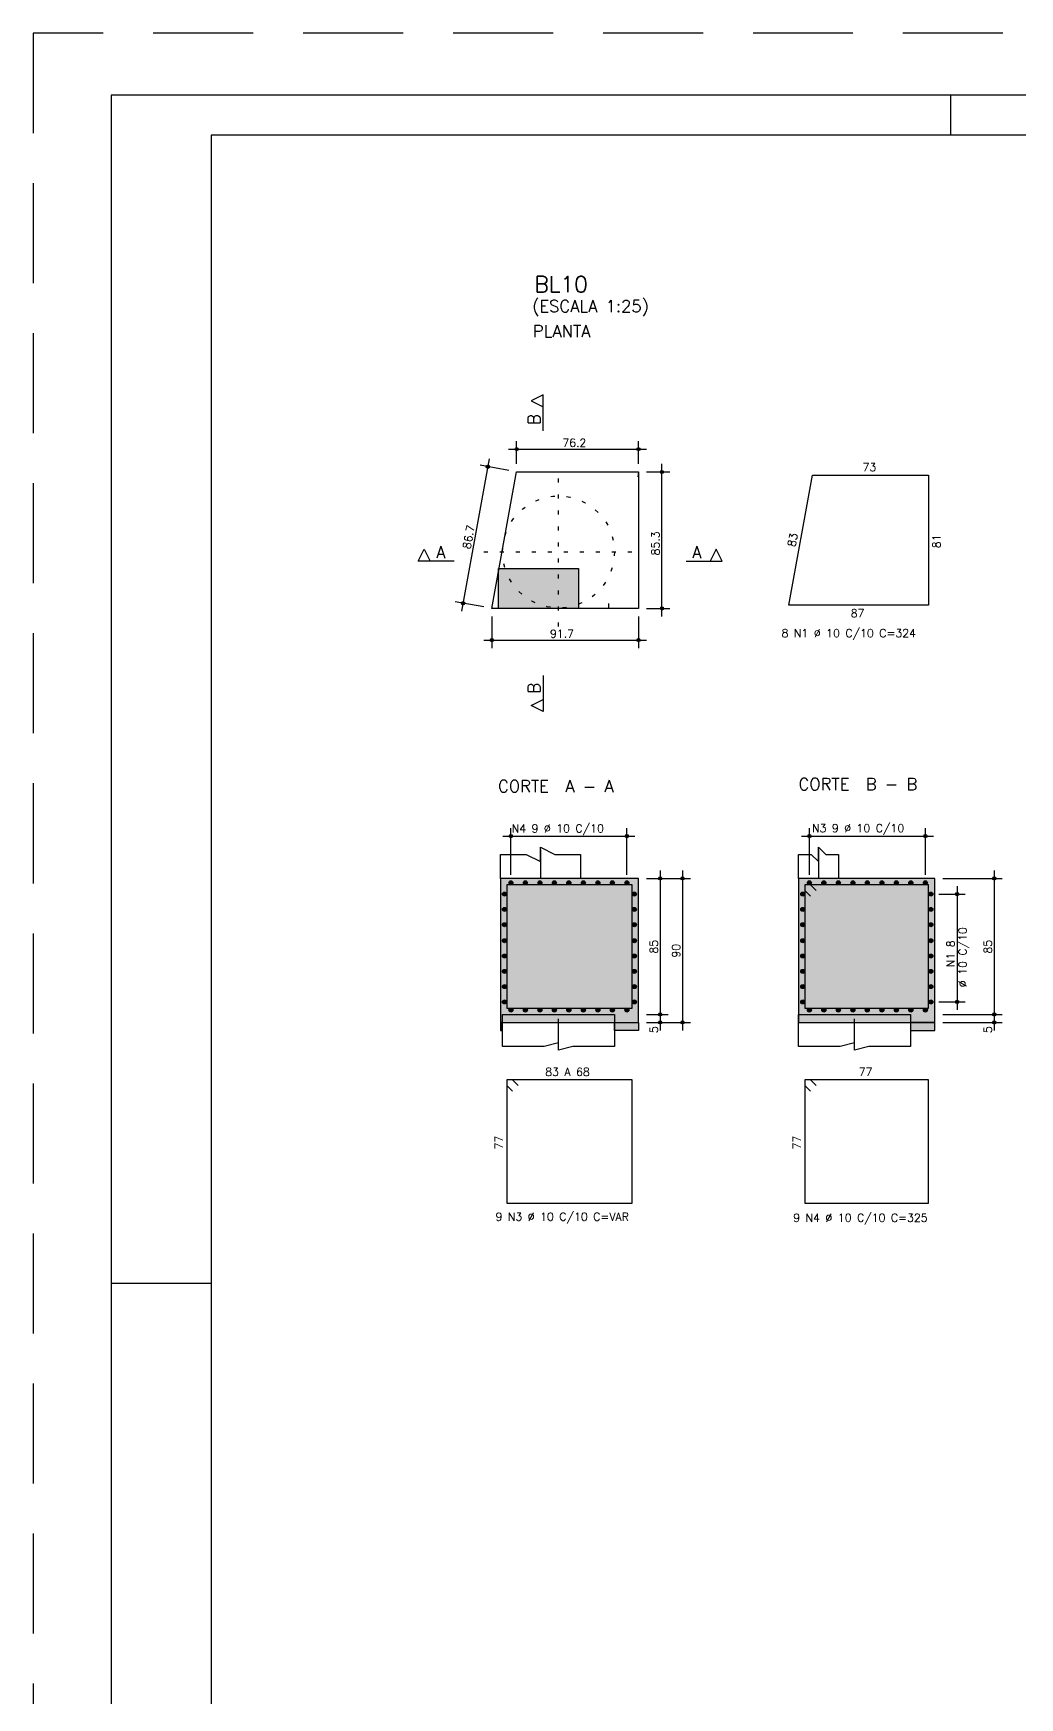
# Model space of a CAD drawing. Extents: x -1.9 to 86, y -1.5 to 61.
# Drawn here: x -1.95 to 22.72, y 19.34 to 60.95 of the extents above; entities that cross this region are included whole.
import ezdxf

# ---------------------------------------------------------------- set-up
doc = ezdxf.new("R2010")
doc.units = 0
doc.header["$MEASUREMENT"] = 0
for name, pattern in [('ESTILO_TQS_0002', [0.4, 0.1, -0.3]), ('ESTILO_TQS_0003', [1.25, 0.6, -0.3, 0.05, -0.3]), ('ESTILO_TQS_0004', [3.3, 2, -0.4, 0.05, -0.4, 0.05, -0.4]), ('HIDDEN', [0.375, 0.25, -0.125])]:
    doc.linetypes.add(name, pattern=pattern)
doc.layers.get('0').update_dxf_attribs({"linetype": 'CONTINUOUS'})
doc.layers.get('Defpoints').update_dxf_attribs({"linetype": 'CONTINUOUS'})
for name, color, linetype in [('ARQ_FOLHA', 7, 'CONTINUOUS'), ('PENA_01', 1, 'CONTINUOUS'), ('PENA_02', 2, 'CONTINUOUS'), ('PENA_03', 3, 'CONTINUOUS'), ('PENA_05', 5, 'CONTINUOUS'), ('PENA_06', 6, 'CONTINUOUS'), ('PENA_10', 253, 'CONTINUOUS'), ('PENA_11', 252, 'CONTINUOUS'), ('PENA_12', 9, 'CONTINUOUS')]:
    doc.layers.add(name, color=color, linetype=linetype)
doc.styles.get("Standard").update_dxf_attribs({"font": 'ROMANS.SHX'})

# ---------------------------------------------------------------- blocks, each defined once
blk = doc.blocks.new('FOLHA A1 - 841 X 594')
at = {"layer": 'ARQ_FOLHA', "color": 1}
for p, q in [((-631, 584), (-631, 594)), ((-816, 297), (-841, 297))]:
    blk.add_line(p, q, dxfattribs=at)
for points in [[(-841, 0), (0, 0), (0, 594), (-841, 594)], [(-816, 10), (-10, 10), (-10, 584), (-816, 584)]]:
    blk.add_lwpolyline(points, close=True, dxfattribs=at)
at = {"layer": 'Defpoints', "color": 8, "linetype": 'HIDDEN', "ltscale": 100}
blk.add_lwpolyline([(-860.5, 609.5), (-860.5, -15.5), (19.5, -15.5), (19.5, 609.5)], close=True, dxfattribs=at)
blk = doc.blocks.new('*U24')
blk.add_blockref('FOLHA A1 - 841 X 594', (0, 0))

msp = doc.modelspace()

# ---------------------------------------------------------------- linework, layer by layer
at = {"layer": 'PENA_01', "linetype": 'Continuous'}
for p, q in [((9.938, 50.553), (13.386, 50.553)), ((10.138, 50.184), (10.138, 50.753)), ((13.186, 50.184), (13.186, 50.753)), ((8.764, 46.505), (9.456, 50.311)), ((9.941, 50.02), (9.223, 50.15)), ((13.386, 49.984), (13.973, 49.984)), ((13.773, 46.372), (13.773, 50.184)), ((9.321, 46.608), (8.603, 46.738)), ((9.518, 46.372), (9.518, 45.581)), ((13.186, 46.372), (13.186, 45.581)), ((13.386, 46.572), (13.973, 46.572)), ((9.318, 45.781), (13.386, 45.781)), ((9.794, 40.883), (13.095, 40.883)), ((9.994, 39.913), (9.994, 41.083)), ((12.895, 39.913), (12.895, 41.083)), ((17.259, 40.883), (20.56, 40.883)), ((17.459, 39.913), (17.459, 41.083)), ((20.36, 39.913), (20.36, 41.083)), ((13.728, 40.023), (13.728, 36.223)), ((14.286, 40.023), (14.286, 36.023)), ((22.082, 40.023), (22.082, 36.223)), ((13.386, 39.823), (14.486, 39.823)), ((13.386, 39.823), (13.928, 39.823)), ((20.8, 39.823), (22.282, 39.823)), ((21.153, 39.631), (21.153, 36.534)), ((20.697, 39.431), (21.353, 39.431)), ((13.728, 36.623), (13.728, 36.023)), ((20.697, 36.734), (21.353, 36.734)), ((22.082, 36.623), (22.082, 36.023)), ((13.386, 36.423), (13.928, 36.423)), ((13.386, 36.423), (13.928, 36.423)), ((13.386, 36.223), (14.486, 36.223)), ((13.386, 36.223), (13.928, 36.223)), ((20.8, 36.423), (22.282, 36.423)), ((20.8, 36.423), (22.282, 36.423)), ((20.8, 36.223), (22.282, 36.223))]:
    msp.add_line(p, q, dxfattribs=at)
at = {"layer": 'PENA_01', "linetype": 'ESTILO_TQS_0004'}
for p, q in [((10.734, 40.543), (10.734, 39.823)), ((17.688, 40.543), (17.688, 39.823))]:
    msp.add_line(p, q, dxfattribs=at)
at = {"layer": 'PENA_02', "linetype": 'Continuous'}
for points in [[(9.733, 36.023), (9.786, 36.023), (9.786, 36.223), (9.733, 36.223), (9.733, 36.023)], [(13.186, 36.023), (12.586, 36.023), (12.586, 36.223), (13.186, 36.223), (13.186, 36.023)], [(19.988, 36.023), (20.6, 36.023), (20.6, 36.223), (19.988, 36.223), (19.988, 36.023)]]:
    msp.add_lwpolyline(points, dxfattribs=at)
for centre, radius in [((10.138, 50.553), 0.04), ((10.138, 50.553), 0.02), ((13.186, 50.553), 0.04), ((13.186, 50.553), 0.02), ((9.42, 50.114), 0.04), ((9.42, 50.114), 0.02), ((13.773, 49.984), 0.04), ((13.773, 49.984), 0.02), ((8.8, 46.702), 0.04), ((8.8, 46.702), 0.02), ((13.773, 46.572), 0.04), ((13.773, 46.572), 0.02), ((9.518, 45.781), 0.04), ((9.518, 45.781), 0.02), ((13.186, 45.781), 0.04), ((13.186, 45.781), 0.02), ((9.994, 40.883), 0.0416), ((9.994, 40.883), 0.0208), ((12.895, 40.883), 0.0416), ((12.895, 40.883), 0.0208), ((17.459, 40.883), 0.0416), ((17.459, 40.883), 0.0208), ((20.36, 40.883), 0.0416), ((20.36, 40.883), 0.0208), ((13.728, 39.823), 0.04), ((13.728, 39.823), 0.02), ((14.286, 39.823), 0.04), ((14.286, 39.823), 0.02), ((22.082, 39.823), 0.04), ((22.082, 39.823), 0.02), ((21.153, 39.431), 0.0416), ((21.153, 39.431), 0.0208), ((21.153, 36.734), 0.0416), ((21.153, 36.734), 0.0208), ((13.728, 36.423), 0.04), ((13.728, 36.423), 0.04), ((13.728, 36.223), 0.04), ((13.728, 36.423), 0.02), ((13.728, 36.423), 0.02), ((13.728, 36.223), 0.02), ((14.286, 36.223), 0.04), ((14.286, 36.223), 0.02), ((22.082, 36.423), 0.04), ((22.082, 36.423), 0.04), ((22.082, 36.223), 0.04), ((22.082, 36.423), 0.02), ((22.082, 36.423), 0.02), ((22.082, 36.223), 0.02)]:
    msp.add_circle(centre, radius, dxfattribs=at)
at = {"layer": 'PENA_03', "linetype": 'Continuous'}
for p, q in [((10.8, 51.914), (10.5, 51.764)), ((10.5, 51.764), (10.8, 51.614)), ((10.8, 51.014), (10.8, 51.914)), ((10.138, 49.984), (10.138, 49.984)), ((10.138, 49.984), (10.138, 49.984)), ((13.186, 49.984), (13.173, 49.865)), ((13.186, 49.984), (13.186, 49.984)), ((13.186, 49.984), (13.186, 49.864)), ((13.186, 49.984), (13.186, 49.984)), ((7.678, 47.754), (7.828, 48.054)), ((7.828, 48.054), (7.978, 47.754)), ((15.13, 48.054), (14.98, 47.754)), ((15.28, 47.754), (15.13, 48.054)), ((8.578, 47.754), (7.678, 47.754)), ((14.38, 47.754), (15.28, 47.754)), ((12.446, 46.572), (12.446, 46.692)), ((9.518, 46.572), (9.518, 46.572)), ((9.518, 46.572), (9.518, 46.572)), ((13.186, 46.572), (13.186, 46.572)), ((13.186, 46.572), (13.186, 46.572)), ((10.8, 44.894), (10.8, 43.994)), ((10.5, 44.144), (10.8, 44.294)), ((10.8, 43.994), (10.5, 44.144)), ((17.188, 39.823), (17.188, 40.423)), ((17.188, 40.423), (17.508, 40.423)), ((17.508, 40.423), (17.688, 40.243)), ((17.688, 40.243), (17.688, 40.603)), ((17.688, 40.603), (17.868, 40.423)), ((17.868, 40.423), (18.188, 40.423)), ((18.188, 40.423), (18.188, 39.823)), ((13.186, 39.823), (9.733, 39.823)), ((9.733, 39.823), (9.733, 36.223)), ((9.994, 39.713), (9.994, 39.713)), ((12.895, 39.713), (12.895, 39.713)), ((13.186, 36.223), (13.186, 39.823)), ((13.186, 39.823), (13.186, 39.823)), ((13.186, 39.823), (13.186, 39.823)), ((20.6, 39.823), (17.188, 39.823)), ((17.188, 39.823), (17.188, 36.223)), ((17.459, 39.713), (17.459, 39.713)), ((20.36, 39.713), (20.36, 39.713)), ((20.6, 36.223), (20.6, 39.823)), ((20.6, 39.823), (20.6, 39.823)), ((20.497, 39.431), (20.497, 39.431)), ((20.497, 36.734), (20.497, 36.734)), ((9.733, 36.223), (13.186, 36.223)), ((13.186, 36.423), (13.186, 36.423)), ((13.186, 36.423), (13.186, 36.423)), ((13.186, 36.223), (13.186, 36.223)), ((13.186, 36.223), (13.186, 36.223)), ((17.188, 36.223), (20.6, 36.223)), ((20.6, 36.423), (20.6, 36.423)), ((20.6, 36.423), (20.6, 36.423)), ((20.6, 36.223), (20.6, 36.223))]:
    msp.add_line(p, q, dxfattribs=at)
at = {"layer": 'PENA_03', "linetype": 'ESTILO_TQS_0002'}
for p, q in [((11.186, 46.118), (11.186, 49.85)), ((9.32, 47.984), (13.052, 47.984))]:
    msp.add_line(p, q, dxfattribs=at)
at = {"layer": 'PENA_03', "linetype": 'Continuous'}
for points in [[(9.518, 46.572), (10.138, 49.984), (13.186, 49.984), (13.186, 46.572), (9.518, 46.572)], [(9.682, 47.572), (11.682, 47.572), (11.682, 46.572), (9.682, 46.572), (9.682, 47.572)], [(9.733, 39.823), (9.733, 40.423), (10.374, 40.423), (10.734, 40.243), (10.734, 40.603), (11.094, 40.423), (11.734, 40.423), (11.734, 39.823)], [(9.786, 36.223), (9.786, 36.423), (12.586, 36.423), (12.586, 36.223)], [(12.586, 36.223), (12.586, 35.623), (11.546, 35.623), (11.186, 35.533), (11.186, 35.713), (10.826, 35.623), (9.786, 35.623), (9.786, 36.223)], [(17.188, 36.223), (17.188, 36.423), (19.988, 36.423), (19.988, 36.223)], [(19.988, 36.223), (19.988, 35.623), (18.948, 35.623), (18.588, 35.533), (18.588, 35.713), (18.228, 35.623), (17.188, 35.623), (17.188, 36.223)]]:
    msp.add_lwpolyline(points, dxfattribs=at)
at = {"layer": 'PENA_03', "linetype": 'ESTILO_TQS_0002'}
msp.add_circle((11.186, 47.984), 1.4, dxfattribs=at)
at = {"layer": 'PENA_03', "linetype": 'Continuous'}
for centre in [(9.994, 39.713), (10.356, 39.713), (10.719, 39.713), (11.082, 39.713), (11.444, 39.713), (11.807, 39.713), (12.17, 39.713), (12.532, 39.713), (12.895, 39.713), (17.459, 39.713), (17.821, 39.713), (18.184, 39.713), (18.547, 39.713), (18.909, 39.713), (19.272, 39.713), (19.635, 39.713), (19.997, 39.713), (20.36, 39.713), (9.835, 39.431), (13.083, 39.431), (17.293, 39.431), (20.497, 39.431), (9.835, 39.048), (9.835, 38.665), (13.083, 39.048), (13.083, 38.665), (17.293, 39.048), (17.293, 38.665), (20.497, 39.048), (20.497, 38.665), (9.835, 38.265), (13.083, 38.265), (17.293, 38.265), (20.497, 38.265), (9.835, 37.883), (13.083, 37.883), (17.293, 37.883), (20.497, 37.883), (9.835, 37.5), (13.083, 37.5), (17.293, 37.5), (20.497, 37.5), (9.835, 37.117), (13.083, 37.117), (17.293, 37.117), (20.497, 37.117), (9.835, 36.734), (13.083, 36.734), (17.293, 36.734), (20.497, 36.734), (9.994, 36.533), (10.356, 36.533), (10.719, 36.533), (11.082, 36.533), (11.444, 36.533), (11.807, 36.533), (12.17, 36.533), (12.532, 36.533), (12.895, 36.533), (17.459, 36.533), (17.821, 36.533), (18.184, 36.533), (18.547, 36.533), (18.909, 36.533), (19.272, 36.533), (19.635, 36.533), (19.997, 36.533), (20.36, 36.533)]:
    msp.add_circle(centre, 0.05, dxfattribs=at)
for points in [[(10.044, 39.713), (9.969, 39.756), (9.947, 39.73)], [(10.044, 39.713), (9.947, 39.73), (9.947, 39.695)], [(10.044, 39.713), (9.947, 39.695), (9.969, 39.669)], [(10.044, 39.713), (10.002, 39.762), (9.969, 39.756)], [(10.044, 39.713), (9.969, 39.669), (10.002, 39.663)], [(10.044, 39.713), (10.032, 39.745), (10.002, 39.762)], [(10.044, 39.713), (10.002, 39.663), (10.032, 39.68)], [(10.044, 39.713), (10.032, 39.68), (10.044, 39.713)], [(10.406, 39.713), (10.331, 39.756), (10.309, 39.73)], [(10.406, 39.713), (10.309, 39.73), (10.309, 39.695)], [(10.406, 39.713), (10.309, 39.695), (10.331, 39.669)], [(10.406, 39.713), (10.365, 39.762), (10.331, 39.756)], [(10.406, 39.713), (10.331, 39.669), (10.365, 39.663)], [(10.406, 39.713), (10.395, 39.745), (10.365, 39.762)], [(10.406, 39.713), (10.365, 39.663), (10.395, 39.68)], [(10.406, 39.713), (10.395, 39.68), (10.406, 39.713)], [(10.769, 39.713), (10.694, 39.756), (10.672, 39.73)], [(10.769, 39.713), (10.672, 39.73), (10.672, 39.695)], [(10.769, 39.713), (10.672, 39.695), (10.694, 39.669)], [(10.769, 39.713), (10.728, 39.762), (10.694, 39.756)], [(10.769, 39.713), (10.694, 39.669), (10.728, 39.663)], [(10.769, 39.713), (10.757, 39.745), (10.728, 39.762)], [(10.769, 39.713), (10.728, 39.663), (10.757, 39.68)], [(10.769, 39.713), (10.757, 39.68), (10.769, 39.713)], [(11.132, 39.713), (11.057, 39.756), (11.035, 39.73)], [(11.132, 39.713), (11.035, 39.73), (11.035, 39.695)], [(11.132, 39.713), (11.035, 39.695), (11.057, 39.669)], [(11.132, 39.713), (11.09, 39.762), (11.057, 39.756)], [(11.132, 39.713), (11.057, 39.669), (11.09, 39.663)], [(11.132, 39.713), (11.12, 39.745), (11.09, 39.762)], [(11.132, 39.713), (11.09, 39.663), (11.12, 39.68)], [(11.132, 39.713), (11.12, 39.68), (11.132, 39.713)], [(11.494, 39.713), (11.419, 39.756), (11.397, 39.73)], [(11.494, 39.713), (11.397, 39.73), (11.397, 39.695)], [(11.494, 39.713), (11.397, 39.695), (11.419, 39.669)], [(11.494, 39.713), (11.453, 39.762), (11.419, 39.756)], [(11.494, 39.713), (11.419, 39.669), (11.453, 39.663)], [(11.494, 39.713), (11.483, 39.745), (11.453, 39.762)], [(11.494, 39.713), (11.453, 39.663), (11.483, 39.68)], [(11.494, 39.713), (11.483, 39.68), (11.494, 39.713)], [(11.857, 39.713), (11.782, 39.756), (11.76, 39.73)], [(11.857, 39.713), (11.76, 39.73), (11.76, 39.695)], [(11.857, 39.713), (11.76, 39.695), (11.782, 39.669)], [(11.857, 39.713), (11.816, 39.762), (11.782, 39.756)], [(11.857, 39.713), (11.782, 39.669), (11.816, 39.663)], [(11.857, 39.713), (11.845, 39.745), (11.816, 39.762)], [(11.857, 39.713), (11.816, 39.663), (11.845, 39.68)], [(11.857, 39.713), (11.845, 39.68), (11.857, 39.713)], [(12.22, 39.713), (12.145, 39.756), (12.123, 39.73)], [(12.22, 39.713), (12.123, 39.73), (12.123, 39.695)], [(12.22, 39.713), (12.123, 39.695), (12.145, 39.669)], [(12.22, 39.713), (12.178, 39.762), (12.145, 39.756)], [(12.22, 39.713), (12.145, 39.669), (12.178, 39.663)], [(12.22, 39.713), (12.208, 39.745), (12.178, 39.762)], [(12.22, 39.713), (12.178, 39.663), (12.208, 39.68)], [(12.22, 39.713), (12.208, 39.68), (12.22, 39.713)], [(12.582, 39.713), (12.507, 39.756), (12.485, 39.73)], [(12.582, 39.713), (12.485, 39.73), (12.485, 39.695)], [(12.582, 39.713), (12.485, 39.695), (12.507, 39.669)], [(12.582, 39.713), (12.541, 39.762), (12.507, 39.756)], [(12.582, 39.713), (12.507, 39.669), (12.541, 39.663)], [(12.582, 39.713), (12.571, 39.745), (12.541, 39.762)], [(12.582, 39.713), (12.541, 39.663), (12.571, 39.68)], [(12.582, 39.713), (12.571, 39.68), (12.582, 39.713)], [(12.945, 39.713), (12.87, 39.756), (12.848, 39.73)], [(12.945, 39.713), (12.848, 39.73), (12.848, 39.695)], [(12.945, 39.713), (12.848, 39.695), (12.87, 39.669)], [(12.945, 39.713), (12.904, 39.762), (12.87, 39.756)], [(12.945, 39.713), (12.87, 39.669), (12.904, 39.663)], [(12.945, 39.713), (12.933, 39.745), (12.904, 39.762)], [(12.945, 39.713), (12.904, 39.663), (12.933, 39.68)], [(12.945, 39.713), (12.933, 39.68), (12.945, 39.713)], [(17.509, 39.713), (17.434, 39.756), (17.412, 39.73)], [(17.509, 39.713), (17.412, 39.73), (17.412, 39.695)], [(17.509, 39.713), (17.412, 39.695), (17.434, 39.669)], [(17.509, 39.713), (17.467, 39.762), (17.434, 39.756)], [(17.509, 39.713), (17.434, 39.669), (17.467, 39.663)], [(17.509, 39.713), (17.497, 39.745), (17.467, 39.762)], [(17.509, 39.713), (17.467, 39.663), (17.497, 39.68)], [(17.509, 39.713), (17.497, 39.68), (17.509, 39.713)], [(17.871, 39.713), (17.796, 39.756), (17.774, 39.73)], [(17.871, 39.713), (17.774, 39.73), (17.774, 39.695)], [(17.871, 39.713), (17.774, 39.695), (17.796, 39.669)], [(17.871, 39.713), (17.83, 39.762), (17.796, 39.756)], [(17.871, 39.713), (17.796, 39.669), (17.83, 39.663)], [(17.871, 39.713), (17.86, 39.745), (17.83, 39.762)], [(17.871, 39.713), (17.83, 39.663), (17.86, 39.68)], [(17.871, 39.713), (17.86, 39.68), (17.871, 39.713)], [(18.234, 39.713), (18.159, 39.756), (18.137, 39.73)], [(18.234, 39.713), (18.137, 39.73), (18.137, 39.695)], [(18.234, 39.713), (18.137, 39.695), (18.159, 39.669)], [(18.234, 39.713), (18.193, 39.762), (18.159, 39.756)], [(18.234, 39.713), (18.159, 39.669), (18.193, 39.663)], [(18.234, 39.713), (18.222, 39.745), (18.193, 39.762)], [(18.234, 39.713), (18.193, 39.663), (18.222, 39.68)], [(18.234, 39.713), (18.222, 39.68), (18.234, 39.713)], [(18.597, 39.713), (18.522, 39.756), (18.5, 39.73)], [(18.597, 39.713), (18.5, 39.73), (18.5, 39.695)], [(18.597, 39.713), (18.5, 39.695), (18.522, 39.669)], [(18.597, 39.713), (18.555, 39.762), (18.522, 39.756)], [(18.597, 39.713), (18.522, 39.669), (18.555, 39.663)], [(18.597, 39.713), (18.585, 39.745), (18.555, 39.762)], [(18.597, 39.713), (18.555, 39.663), (18.585, 39.68)], [(18.597, 39.713), (18.585, 39.68), (18.597, 39.713)], [(18.959, 39.713), (18.884, 39.756), (18.862, 39.73)], [(18.959, 39.713), (18.862, 39.73), (18.862, 39.695)], [(18.959, 39.713), (18.862, 39.695), (18.884, 39.669)], [(18.959, 39.713), (18.918, 39.762), (18.884, 39.756)], [(18.959, 39.713), (18.884, 39.669), (18.918, 39.663)], [(18.959, 39.713), (18.948, 39.745), (18.918, 39.762)], [(18.959, 39.713), (18.918, 39.663), (18.948, 39.68)], [(18.959, 39.713), (18.948, 39.68), (18.959, 39.713)], [(19.322, 39.713), (19.247, 39.756), (19.225, 39.73)], [(19.322, 39.713), (19.225, 39.73), (19.225, 39.695)], [(19.322, 39.713), (19.225, 39.695), (19.247, 39.669)], [(19.322, 39.713), (19.281, 39.762), (19.247, 39.756)], [(19.322, 39.713), (19.247, 39.669), (19.281, 39.663)], [(19.322, 39.713), (19.31, 39.745), (19.281, 39.762)], [(19.322, 39.713), (19.281, 39.663), (19.31, 39.68)], [(19.322, 39.713), (19.31, 39.68), (19.322, 39.713)], [(19.685, 39.713), (19.61, 39.756), (19.588, 39.73)], [(19.685, 39.713), (19.588, 39.73), (19.588, 39.695)], [(19.685, 39.713), (19.588, 39.695), (19.61, 39.669)], [(19.685, 39.713), (19.643, 39.762), (19.61, 39.756)], [(19.685, 39.713), (19.61, 39.669), (19.643, 39.663)], [(19.685, 39.713), (19.673, 39.745), (19.643, 39.762)], [(19.685, 39.713), (19.643, 39.663), (19.673, 39.68)], [(19.685, 39.713), (19.673, 39.68), (19.685, 39.713)], [(20.047, 39.713), (19.972, 39.756), (19.95, 39.73)], [(20.047, 39.713), (19.95, 39.73), (19.95, 39.695)], [(20.047, 39.713), (19.95, 39.695), (19.972, 39.669)], [(20.047, 39.713), (20.006, 39.762), (19.972, 39.756)], [(20.047, 39.713), (19.972, 39.669), (20.006, 39.663)], [(20.047, 39.713), (20.036, 39.745), (20.006, 39.762)], [(20.047, 39.713), (20.006, 39.663), (20.036, 39.68)], [(20.047, 39.713), (20.036, 39.68), (20.047, 39.713)], [(20.41, 39.713), (20.335, 39.756), (20.313, 39.73)], [(20.41, 39.713), (20.313, 39.73), (20.313, 39.695)], [(20.41, 39.713), (20.313, 39.695), (20.335, 39.669)], [(20.41, 39.713), (20.369, 39.762), (20.335, 39.756)], [(20.41, 39.713), (20.335, 39.669), (20.369, 39.663)], [(20.41, 39.713), (20.398, 39.745), (20.369, 39.762)], [(20.41, 39.713), (20.369, 39.663), (20.398, 39.68)], [(20.41, 39.713), (20.398, 39.68), (20.41, 39.713)], [(9.885, 39.431), (9.81, 39.474), (9.788, 39.448)], [(9.885, 39.431), (9.788, 39.448), (9.788, 39.414)], [(9.885, 39.431), (9.788, 39.414), (9.81, 39.388)], [(9.885, 39.431), (9.843, 39.48), (9.81, 39.474)], [(9.885, 39.431), (9.81, 39.388), (9.843, 39.382)], [(9.885, 39.431), (9.873, 39.463), (9.843, 39.48)], [(9.885, 39.431), (9.843, 39.382), (9.873, 39.399)], [(9.885, 39.431), (9.873, 39.399), (9.885, 39.431)], [(13.133, 39.431), (13.058, 39.474), (13.036, 39.448)], [(13.133, 39.431), (13.036, 39.448), (13.036, 39.414)], [(13.133, 39.431), (13.036, 39.414), (13.058, 39.388)], [(13.133, 39.431), (13.092, 39.48), (13.058, 39.474)], [(13.133, 39.431), (13.058, 39.388), (13.092, 39.382)], [(13.133, 39.431), (13.121, 39.463), (13.092, 39.48)], [(13.133, 39.431), (13.092, 39.382), (13.121, 39.399)], [(13.133, 39.431), (13.121, 39.399), (13.133, 39.431)], [(17.343, 39.431), (17.268, 39.474), (17.246, 39.448)], [(17.343, 39.431), (17.246, 39.448), (17.246, 39.414)], [(17.343, 39.431), (17.246, 39.414), (17.268, 39.388)], [(17.343, 39.431), (17.302, 39.48), (17.268, 39.474)], [(17.343, 39.431), (17.268, 39.388), (17.302, 39.382)], [(17.343, 39.431), (17.331, 39.463), (17.302, 39.48)], [(17.343, 39.431), (17.302, 39.382), (17.331, 39.399)], [(17.343, 39.431), (17.331, 39.399), (17.343, 39.431)], [(20.547, 39.431), (20.472, 39.474), (20.45, 39.448)], [(20.547, 39.431), (20.45, 39.448), (20.45, 39.414)], [(20.547, 39.431), (20.45, 39.414), (20.472, 39.388)], [(20.547, 39.431), (20.506, 39.48), (20.472, 39.474)], [(20.547, 39.431), (20.472, 39.388), (20.506, 39.382)], [(20.547, 39.431), (20.535, 39.463), (20.506, 39.48)], [(20.547, 39.431), (20.506, 39.382), (20.535, 39.399)], [(20.547, 39.431), (20.535, 39.399), (20.547, 39.431)], [(9.885, 39.048), (9.81, 39.092), (9.788, 39.065)], [(9.885, 39.048), (9.788, 39.065), (9.788, 39.031)], [(9.885, 39.048), (9.788, 39.031), (9.81, 39.005)], [(9.885, 38.665), (9.81, 38.709), (9.788, 38.683)], [(9.885, 39.048), (9.843, 39.098), (9.81, 39.092)], [(9.885, 39.048), (9.81, 39.005), (9.843, 38.999)], [(9.885, 38.665), (9.843, 38.715), (9.81, 38.709)], [(9.885, 39.048), (9.873, 39.08), (9.843, 39.098)], [(9.885, 39.048), (9.843, 38.999), (9.873, 39.016)], [(9.885, 38.665), (9.873, 38.698), (9.843, 38.715)], [(9.885, 39.048), (9.873, 39.016), (9.885, 39.048)], [(13.133, 39.048), (13.058, 39.092), (13.036, 39.065)], [(13.133, 39.048), (13.036, 39.065), (13.036, 39.031)], [(13.133, 39.048), (13.036, 39.031), (13.058, 39.005)], [(13.133, 38.665), (13.058, 38.709), (13.036, 38.683)], [(13.133, 39.048), (13.092, 39.098), (13.058, 39.092)], [(13.133, 39.048), (13.058, 39.005), (13.092, 38.999)], [(13.133, 38.665), (13.092, 38.715), (13.058, 38.709)], [(13.133, 39.048), (13.121, 39.08), (13.092, 39.098)], [(13.133, 39.048), (13.092, 38.999), (13.121, 39.016)], [(13.133, 38.665), (13.121, 38.698), (13.092, 38.715)], [(13.133, 39.048), (13.121, 39.016), (13.133, 39.048)], [(17.343, 39.048), (17.268, 39.092), (17.246, 39.065)], [(17.343, 39.048), (17.246, 39.065), (17.246, 39.031)], [(17.343, 39.048), (17.246, 39.031), (17.268, 39.005)], [(17.343, 38.665), (17.268, 38.709), (17.246, 38.683)], [(17.343, 39.048), (17.302, 39.098), (17.268, 39.092)], [(17.343, 39.048), (17.268, 39.005), (17.302, 38.999)], [(17.343, 38.665), (17.302, 38.715), (17.268, 38.709)], [(17.343, 39.048), (17.331, 39.08), (17.302, 39.098)], [(17.343, 39.048), (17.302, 38.999), (17.331, 39.016)], [(17.343, 38.665), (17.331, 38.698), (17.302, 38.715)], [(17.343, 39.048), (17.331, 39.016), (17.343, 39.048)], [(20.547, 39.048), (20.472, 39.092), (20.45, 39.065)], [(20.547, 39.048), (20.45, 39.065), (20.45, 39.031)], [(20.547, 39.048), (20.45, 39.031), (20.472, 39.005)], [(20.547, 38.665), (20.472, 38.709), (20.45, 38.683)], [(20.547, 39.048), (20.506, 39.098), (20.472, 39.092)], [(20.547, 39.048), (20.472, 39.005), (20.506, 38.999)], [(20.547, 38.665), (20.506, 38.715), (20.472, 38.709)], [(20.547, 39.048), (20.535, 39.08), (20.506, 39.098)], [(20.547, 39.048), (20.506, 38.999), (20.535, 39.016)], [(20.547, 38.665), (20.535, 38.698), (20.506, 38.715)], [(20.547, 39.048), (20.535, 39.016), (20.547, 39.048)], [(9.885, 38.665), (9.788, 38.683), (9.788, 38.648)], [(9.885, 38.665), (9.788, 38.648), (9.81, 38.622)], [(9.885, 38.265), (9.81, 38.309), (9.788, 38.283)], [(9.885, 38.265), (9.788, 38.283), (9.788, 38.248)], [(9.885, 38.665), (9.81, 38.622), (9.843, 38.616)], [(9.885, 38.265), (9.843, 38.315), (9.81, 38.309)], [(9.885, 38.665), (9.843, 38.616), (9.873, 38.633)], [(9.885, 38.265), (9.873, 38.298), (9.843, 38.315)], [(9.885, 38.665), (9.873, 38.633), (9.885, 38.665)], [(13.133, 38.665), (13.036, 38.683), (13.036, 38.648)], [(13.133, 38.665), (13.036, 38.648), (13.058, 38.622)], [(13.133, 38.265), (13.058, 38.309), (13.036, 38.283)], [(13.133, 38.265), (13.036, 38.283), (13.036, 38.248)], [(13.133, 38.665), (13.058, 38.622), (13.092, 38.616)], [(13.133, 38.265), (13.092, 38.315), (13.058, 38.309)], [(13.133, 38.665), (13.092, 38.616), (13.121, 38.633)], [(13.133, 38.265), (13.121, 38.298), (13.092, 38.315)], [(13.133, 38.665), (13.121, 38.633), (13.133, 38.665)], [(17.343, 38.665), (17.246, 38.683), (17.246, 38.648)], [(17.343, 38.665), (17.246, 38.648), (17.268, 38.622)], [(17.343, 38.265), (17.268, 38.309), (17.246, 38.283)], [(17.343, 38.265), (17.246, 38.283), (17.246, 38.248)], [(17.343, 38.665), (17.268, 38.622), (17.302, 38.616)], [(17.343, 38.265), (17.302, 38.315), (17.268, 38.309)], [(17.343, 38.665), (17.302, 38.616), (17.331, 38.633)], [(17.343, 38.265), (17.331, 38.298), (17.302, 38.315)], [(17.343, 38.665), (17.331, 38.633), (17.343, 38.665)], [(20.547, 38.665), (20.45, 38.683), (20.45, 38.648)], [(20.547, 38.665), (20.45, 38.648), (20.472, 38.622)], [(20.547, 38.265), (20.472, 38.309), (20.45, 38.283)], [(20.547, 38.265), (20.45, 38.283), (20.45, 38.248)], [(20.547, 38.665), (20.472, 38.622), (20.506, 38.616)], [(20.547, 38.265), (20.506, 38.315), (20.472, 38.309)], [(20.547, 38.665), (20.506, 38.616), (20.535, 38.633)], [(20.547, 38.265), (20.535, 38.298), (20.506, 38.315)], [(20.547, 38.665), (20.535, 38.633), (20.547, 38.665)], [(9.885, 38.265), (9.788, 38.248), (9.81, 38.222)], [(9.885, 37.883), (9.81, 37.926), (9.788, 37.9)], [(9.885, 37.883), (9.788, 37.9), (9.788, 37.865)], [(9.885, 37.883), (9.788, 37.865), (9.81, 37.839)], [(9.885, 38.265), (9.81, 38.222), (9.843, 38.216)], [(9.885, 37.883), (9.843, 37.932), (9.81, 37.926)], [(9.885, 37.883), (9.81, 37.839), (9.843, 37.833)], [(9.885, 38.265), (9.843, 38.216), (9.873, 38.233)], [(9.885, 37.883), (9.873, 37.915), (9.843, 37.932)], [(9.885, 37.883), (9.843, 37.833), (9.873, 37.85)], [(9.885, 38.265), (9.873, 38.233), (9.885, 38.265)], [(9.885, 37.883), (9.873, 37.85), (9.885, 37.883)], [(13.133, 38.265), (13.036, 38.248), (13.058, 38.222)], [(13.133, 37.883), (13.058, 37.926), (13.036, 37.9)], [(13.133, 37.883), (13.036, 37.9), (13.036, 37.865)], [(13.133, 37.883), (13.036, 37.865), (13.058, 37.839)], [(13.133, 38.265), (13.058, 38.222), (13.092, 38.216)], [(13.133, 37.883), (13.092, 37.932), (13.058, 37.926)], [(13.133, 37.883), (13.058, 37.839), (13.092, 37.833)], [(13.133, 38.265), (13.092, 38.216), (13.121, 38.233)], [(13.133, 37.883), (13.121, 37.915), (13.092, 37.932)], [(13.133, 37.883), (13.092, 37.833), (13.121, 37.85)], [(13.133, 38.265), (13.121, 38.233), (13.133, 38.265)], [(13.133, 37.883), (13.121, 37.85), (13.133, 37.883)], [(17.343, 38.265), (17.246, 38.248), (17.268, 38.222)], [(17.343, 37.883), (17.268, 37.926), (17.246, 37.9)], [(17.343, 37.883), (17.246, 37.9), (17.246, 37.865)], [(17.343, 37.883), (17.246, 37.865), (17.268, 37.839)], [(17.343, 38.265), (17.268, 38.222), (17.302, 38.216)], [(17.343, 37.883), (17.302, 37.932), (17.268, 37.926)], [(17.343, 37.883), (17.268, 37.839), (17.302, 37.833)], [(17.343, 38.265), (17.302, 38.216), (17.331, 38.233)], [(17.343, 37.883), (17.331, 37.915), (17.302, 37.932)], [(17.343, 37.883), (17.302, 37.833), (17.331, 37.85)], [(17.343, 38.265), (17.331, 38.233), (17.343, 38.265)], [(17.343, 37.883), (17.331, 37.85), (17.343, 37.883)], [(20.547, 38.265), (20.45, 38.248), (20.472, 38.222)], [(20.547, 37.883), (20.472, 37.926), (20.45, 37.9)], [(20.547, 37.883), (20.45, 37.9), (20.45, 37.865)], [(20.547, 37.883), (20.45, 37.865), (20.472, 37.839)], [(20.547, 38.265), (20.472, 38.222), (20.506, 38.216)], [(20.547, 37.883), (20.506, 37.932), (20.472, 37.926)], [(20.547, 37.883), (20.472, 37.839), (20.506, 37.833)], [(20.547, 38.265), (20.506, 38.216), (20.535, 38.233)], [(20.547, 37.883), (20.535, 37.915), (20.506, 37.932)], [(20.547, 37.883), (20.506, 37.833), (20.535, 37.85)], [(20.547, 38.265), (20.535, 38.233), (20.547, 38.265)], [(20.547, 37.883), (20.535, 37.85), (20.547, 37.883)], [(9.885, 37.5), (9.81, 37.543), (9.788, 37.517)], [(9.885, 37.5), (9.788, 37.517), (9.788, 37.483)], [(9.885, 37.5), (9.788, 37.483), (9.81, 37.456)], [(9.885, 37.5), (9.843, 37.549), (9.81, 37.543)], [(9.885, 37.5), (9.81, 37.456), (9.843, 37.45)], [(9.885, 37.5), (9.873, 37.532), (9.843, 37.549)], [(9.885, 37.5), (9.843, 37.45), (9.873, 37.468)], [(9.885, 37.5), (9.873, 37.468), (9.885, 37.5)], [(13.133, 37.5), (13.058, 37.543), (13.036, 37.517)], [(13.133, 37.5), (13.036, 37.517), (13.036, 37.483)], [(13.133, 37.5), (13.036, 37.483), (13.058, 37.456)], [(13.133, 37.5), (13.092, 37.549), (13.058, 37.543)], [(13.133, 37.5), (13.058, 37.456), (13.092, 37.45)], [(13.133, 37.5), (13.121, 37.532), (13.092, 37.549)], [(13.133, 37.5), (13.092, 37.45), (13.121, 37.468)], [(13.133, 37.5), (13.121, 37.468), (13.133, 37.5)], [(17.343, 37.5), (17.268, 37.543), (17.246, 37.517)], [(17.343, 37.5), (17.246, 37.517), (17.246, 37.483)], [(17.343, 37.5), (17.246, 37.483), (17.268, 37.456)], [(17.343, 37.5), (17.302, 37.549), (17.268, 37.543)], [(17.343, 37.5), (17.268, 37.456), (17.302, 37.45)], [(17.343, 37.5), (17.331, 37.532), (17.302, 37.549)], [(17.343, 37.5), (17.302, 37.45), (17.331, 37.468)], [(17.343, 37.5), (17.331, 37.468), (17.343, 37.5)], [(20.547, 37.5), (20.472, 37.543), (20.45, 37.517)], [(20.547, 37.5), (20.45, 37.517), (20.45, 37.483)], [(20.547, 37.5), (20.45, 37.483), (20.472, 37.456)], [(20.547, 37.5), (20.506, 37.549), (20.472, 37.543)], [(20.547, 37.5), (20.472, 37.456), (20.506, 37.45)], [(20.547, 37.5), (20.535, 37.532), (20.506, 37.549)], [(20.547, 37.5), (20.506, 37.45), (20.535, 37.468)], [(20.547, 37.5), (20.535, 37.468), (20.547, 37.5)], [(9.885, 37.117), (9.81, 37.16), (9.788, 37.134)], [(9.885, 37.117), (9.788, 37.134), (9.788, 37.1)], [(9.885, 37.117), (9.788, 37.1), (9.81, 37.074)], [(9.885, 37.117), (9.843, 37.166), (9.81, 37.16)], [(9.885, 37.117), (9.81, 37.074), (9.843, 37.068)], [(9.885, 37.117), (9.873, 37.149), (9.843, 37.166)], [(9.885, 37.117), (9.843, 37.068), (9.873, 37.085)], [(9.885, 37.117), (9.873, 37.085), (9.885, 37.117)], [(13.133, 37.117), (13.058, 37.16), (13.036, 37.134)], [(13.133, 37.117), (13.036, 37.134), (13.036, 37.1)], [(13.133, 37.117), (13.036, 37.1), (13.058, 37.074)], [(13.133, 37.117), (13.092, 37.166), (13.058, 37.16)], [(13.133, 37.117), (13.058, 37.074), (13.092, 37.068)], [(13.133, 37.117), (13.121, 37.149), (13.092, 37.166)], [(13.133, 37.117), (13.092, 37.068), (13.121, 37.085)], [(13.133, 37.117), (13.121, 37.085), (13.133, 37.117)], [(17.343, 37.117), (17.268, 37.16), (17.246, 37.134)], [(17.343, 37.117), (17.246, 37.134), (17.246, 37.1)], [(17.343, 37.117), (17.246, 37.1), (17.268, 37.074)], [(17.343, 37.117), (17.302, 37.166), (17.268, 37.16)], [(17.343, 37.117), (17.268, 37.074), (17.302, 37.068)], [(17.343, 37.117), (17.331, 37.149), (17.302, 37.166)], [(17.343, 37.117), (17.302, 37.068), (17.331, 37.085)], [(17.343, 37.117), (17.331, 37.085), (17.343, 37.117)], [(20.547, 37.117), (20.472, 37.16), (20.45, 37.134)], [(20.547, 37.117), (20.45, 37.134), (20.45, 37.1)], [(20.547, 37.117), (20.45, 37.1), (20.472, 37.074)], [(20.547, 37.117), (20.506, 37.166), (20.472, 37.16)], [(20.547, 37.117), (20.472, 37.074), (20.506, 37.068)], [(20.547, 37.117), (20.535, 37.149), (20.506, 37.166)], [(20.547, 37.117), (20.506, 37.068), (20.535, 37.085)], [(20.547, 37.117), (20.535, 37.085), (20.547, 37.117)], [(9.885, 36.734), (9.81, 36.777), (9.788, 36.751)], [(9.885, 36.734), (9.788, 36.751), (9.788, 36.717)], [(9.885, 36.734), (9.788, 36.717), (9.81, 36.691)], [(9.885, 36.734), (9.843, 36.783), (9.81, 36.777)], [(9.885, 36.734), (9.81, 36.691), (9.843, 36.685)], [(9.885, 36.734), (9.873, 36.766), (9.843, 36.783)], [(9.885, 36.734), (9.843, 36.685), (9.873, 36.702)], [(9.885, 36.734), (9.873, 36.702), (9.885, 36.734)], [(13.133, 36.734), (13.058, 36.777), (13.036, 36.751)], [(13.133, 36.734), (13.036, 36.751), (13.036, 36.717)], [(13.133, 36.734), (13.036, 36.717), (13.058, 36.691)], [(13.133, 36.734), (13.092, 36.783), (13.058, 36.777)], [(13.133, 36.734), (13.058, 36.691), (13.092, 36.685)], [(13.133, 36.734), (13.121, 36.766), (13.092, 36.783)], [(13.133, 36.734), (13.092, 36.685), (13.121, 36.702)], [(13.133, 36.734), (13.121, 36.702), (13.133, 36.734)], [(17.343, 36.734), (17.268, 36.777), (17.246, 36.751)], [(17.343, 36.734), (17.246, 36.751), (17.246, 36.717)], [(17.343, 36.734), (17.246, 36.717), (17.268, 36.691)], [(17.343, 36.734), (17.302, 36.783), (17.268, 36.777)], [(17.343, 36.734), (17.268, 36.691), (17.302, 36.685)], [(17.343, 36.734), (17.331, 36.766), (17.302, 36.783)], [(17.343, 36.734), (17.302, 36.685), (17.331, 36.702)], [(17.343, 36.734), (17.331, 36.702), (17.343, 36.734)], [(20.547, 36.734), (20.472, 36.777), (20.45, 36.751)], [(20.547, 36.734), (20.45, 36.751), (20.45, 36.717)], [(20.547, 36.734), (20.45, 36.717), (20.472, 36.691)], [(20.547, 36.734), (20.506, 36.783), (20.472, 36.777)], [(20.547, 36.734), (20.472, 36.691), (20.506, 36.685)], [(20.547, 36.734), (20.535, 36.766), (20.506, 36.783)], [(20.547, 36.734), (20.506, 36.685), (20.535, 36.702)], [(20.547, 36.734), (20.535, 36.702), (20.547, 36.734)], [(10.044, 36.533), (9.969, 36.576), (9.947, 36.55)], [(10.044, 36.533), (9.947, 36.55), (9.947, 36.515)], [(10.044, 36.533), (9.947, 36.515), (9.969, 36.489)], [(10.044, 36.533), (10.002, 36.582), (9.969, 36.576)], [(10.044, 36.533), (9.969, 36.489), (10.002, 36.483)], [(10.044, 36.533), (10.032, 36.565), (10.002, 36.582)], [(10.044, 36.533), (10.002, 36.483), (10.032, 36.5)], [(10.044, 36.533), (10.032, 36.5), (10.044, 36.533)], [(10.406, 36.533), (10.331, 36.576), (10.309, 36.55)], [(10.406, 36.533), (10.309, 36.55), (10.309, 36.515)], [(10.406, 36.533), (10.309, 36.515), (10.331, 36.489)], [(10.406, 36.533), (10.365, 36.582), (10.331, 36.576)], [(10.406, 36.533), (10.331, 36.489), (10.365, 36.483)], [(10.406, 36.533), (10.395, 36.565), (10.365, 36.582)], [(10.406, 36.533), (10.365, 36.483), (10.395, 36.5)], [(10.406, 36.533), (10.395, 36.5), (10.406, 36.533)], [(10.769, 36.533), (10.694, 36.576), (10.672, 36.55)], [(10.769, 36.533), (10.672, 36.55), (10.672, 36.515)], [(10.769, 36.533), (10.672, 36.515), (10.694, 36.489)], [(10.769, 36.533), (10.728, 36.582), (10.694, 36.576)], [(10.769, 36.533), (10.694, 36.489), (10.728, 36.483)], [(10.769, 36.533), (10.757, 36.565), (10.728, 36.582)], [(10.769, 36.533), (10.728, 36.483), (10.757, 36.5)], [(10.769, 36.533), (10.757, 36.5), (10.769, 36.533)], [(11.132, 36.533), (11.057, 36.576), (11.035, 36.55)], [(11.132, 36.533), (11.035, 36.55), (11.035, 36.515)], [(11.132, 36.533), (11.035, 36.515), (11.057, 36.489)], [(11.132, 36.533), (11.09, 36.582), (11.057, 36.576)], [(11.132, 36.533), (11.057, 36.489), (11.09, 36.483)], [(11.132, 36.533), (11.12, 36.565), (11.09, 36.582)], [(11.132, 36.533), (11.09, 36.483), (11.12, 36.5)], [(11.132, 36.533), (11.12, 36.5), (11.132, 36.533)], [(11.494, 36.533), (11.419, 36.576), (11.397, 36.55)], [(11.494, 36.533), (11.397, 36.55), (11.397, 36.515)], [(11.494, 36.533), (11.397, 36.515), (11.419, 36.489)], [(11.494, 36.533), (11.453, 36.582), (11.419, 36.576)], [(11.494, 36.533), (11.419, 36.489), (11.453, 36.483)], [(11.494, 36.533), (11.483, 36.565), (11.453, 36.582)], [(11.494, 36.533), (11.453, 36.483), (11.483, 36.5)], [(11.494, 36.533), (11.483, 36.5), (11.494, 36.533)], [(11.857, 36.533), (11.782, 36.576), (11.76, 36.55)], [(11.857, 36.533), (11.76, 36.55), (11.76, 36.515)], [(11.857, 36.533), (11.76, 36.515), (11.782, 36.489)], [(11.857, 36.533), (11.816, 36.582), (11.782, 36.576)], [(11.857, 36.533), (11.782, 36.489), (11.816, 36.483)], [(11.857, 36.533), (11.845, 36.565), (11.816, 36.582)], [(11.857, 36.533), (11.816, 36.483), (11.845, 36.5)], [(11.857, 36.533), (11.845, 36.5), (11.857, 36.533)], [(12.22, 36.533), (12.145, 36.576), (12.123, 36.55)], [(12.22, 36.533), (12.123, 36.55), (12.123, 36.515)], [(12.22, 36.533), (12.123, 36.515), (12.145, 36.489)], [(12.22, 36.533), (12.178, 36.582), (12.145, 36.576)], [(12.22, 36.533), (12.145, 36.489), (12.178, 36.483)], [(12.22, 36.533), (12.208, 36.565), (12.178, 36.582)], [(12.22, 36.533), (12.178, 36.483), (12.208, 36.5)], [(12.22, 36.533), (12.208, 36.5), (12.22, 36.533)], [(12.582, 36.533), (12.507, 36.576), (12.485, 36.55)], [(12.582, 36.533), (12.485, 36.55), (12.485, 36.515)], [(12.582, 36.533), (12.485, 36.515), (12.507, 36.489)], [(12.582, 36.533), (12.541, 36.582), (12.507, 36.576)], [(12.582, 36.533), (12.507, 36.489), (12.541, 36.483)], [(12.582, 36.533), (12.571, 36.565), (12.541, 36.582)], [(12.582, 36.533), (12.541, 36.483), (12.571, 36.5)], [(12.582, 36.533), (12.571, 36.5), (12.582, 36.533)], [(12.945, 36.533), (12.87, 36.576), (12.848, 36.55)], [(12.945, 36.533), (12.848, 36.55), (12.848, 36.515)], [(12.945, 36.533), (12.848, 36.515), (12.87, 36.489)], [(12.945, 36.533), (12.904, 36.582), (12.87, 36.576)], [(12.945, 36.533), (12.87, 36.489), (12.904, 36.483)], [(12.945, 36.533), (12.933, 36.565), (12.904, 36.582)], [(12.945, 36.533), (12.904, 36.483), (12.933, 36.5)], [(12.945, 36.533), (12.933, 36.5), (12.945, 36.533)], [(17.509, 36.533), (17.434, 36.576), (17.412, 36.55)], [(17.509, 36.533), (17.412, 36.55), (17.412, 36.515)], [(17.509, 36.533), (17.412, 36.515), (17.434, 36.489)], [(17.509, 36.533), (17.467, 36.582), (17.434, 36.576)], [(17.509, 36.533), (17.434, 36.489), (17.467, 36.483)], [(17.509, 36.533), (17.497, 36.565), (17.467, 36.582)], [(17.509, 36.533), (17.467, 36.483), (17.497, 36.5)], [(17.509, 36.533), (17.497, 36.5), (17.509, 36.533)], [(17.871, 36.533), (17.796, 36.576), (17.774, 36.55)], [(17.871, 36.533), (17.774, 36.55), (17.774, 36.515)], [(17.871, 36.533), (17.774, 36.515), (17.796, 36.489)], [(17.871, 36.533), (17.83, 36.582), (17.796, 36.576)], [(17.871, 36.533), (17.796, 36.489), (17.83, 36.483)], [(17.871, 36.533), (17.86, 36.565), (17.83, 36.582)], [(17.871, 36.533), (17.83, 36.483), (17.86, 36.5)], [(17.871, 36.533), (17.86, 36.5), (17.871, 36.533)], [(18.234, 36.533), (18.159, 36.576), (18.137, 36.55)], [(18.234, 36.533), (18.137, 36.55), (18.137, 36.515)], [(18.234, 36.533), (18.137, 36.515), (18.159, 36.489)], [(18.234, 36.533), (18.193, 36.582), (18.159, 36.576)], [(18.234, 36.533), (18.159, 36.489), (18.193, 36.483)], [(18.234, 36.533), (18.222, 36.565), (18.193, 36.582)], [(18.234, 36.533), (18.193, 36.483), (18.222, 36.5)], [(18.234, 36.533), (18.222, 36.5), (18.234, 36.533)], [(18.597, 36.533), (18.522, 36.576), (18.5, 36.55)], [(18.597, 36.533), (18.5, 36.55), (18.5, 36.515)], [(18.597, 36.533), (18.5, 36.515), (18.522, 36.489)], [(18.597, 36.533), (18.555, 36.582), (18.522, 36.576)], [(18.597, 36.533), (18.522, 36.489), (18.555, 36.483)], [(18.597, 36.533), (18.585, 36.565), (18.555, 36.582)], [(18.597, 36.533), (18.555, 36.483), (18.585, 36.5)], [(18.597, 36.533), (18.585, 36.5), (18.597, 36.533)], [(18.959, 36.533), (18.884, 36.576), (18.862, 36.55)], [(18.959, 36.533), (18.862, 36.55), (18.862, 36.515)], [(18.959, 36.533), (18.862, 36.515), (18.884, 36.489)], [(18.959, 36.533), (18.918, 36.582), (18.884, 36.576)], [(18.959, 36.533), (18.884, 36.489), (18.918, 36.483)], [(18.959, 36.533), (18.948, 36.565), (18.918, 36.582)], [(18.959, 36.533), (18.918, 36.483), (18.948, 36.5)], [(18.959, 36.533), (18.948, 36.5), (18.959, 36.533)], [(19.322, 36.533), (19.247, 36.576), (19.225, 36.55)], [(19.322, 36.533), (19.225, 36.55), (19.225, 36.515)], [(19.322, 36.533), (19.225, 36.515), (19.247, 36.489)], [(19.322, 36.533), (19.281, 36.582), (19.247, 36.576)], [(19.322, 36.533), (19.247, 36.489), (19.281, 36.483)], [(19.322, 36.533), (19.31, 36.565), (19.281, 36.582)], [(19.322, 36.533), (19.281, 36.483), (19.31, 36.5)], [(19.322, 36.533), (19.31, 36.5), (19.322, 36.533)], [(19.685, 36.533), (19.61, 36.576), (19.588, 36.55)], [(19.685, 36.533), (19.588, 36.55), (19.588, 36.515)], [(19.685, 36.533), (19.588, 36.515), (19.61, 36.489)], [(19.685, 36.533), (19.643, 36.582), (19.61, 36.576)], [(19.685, 36.533), (19.61, 36.489), (19.643, 36.483)], [(19.685, 36.533), (19.673, 36.565), (19.643, 36.582)], [(19.685, 36.533), (19.643, 36.483), (19.673, 36.5)], [(19.685, 36.533), (19.673, 36.5), (19.685, 36.533)], [(20.047, 36.533), (19.972, 36.576), (19.95, 36.55)], [(20.047, 36.533), (19.95, 36.55), (19.95, 36.515)], [(20.047, 36.533), (19.95, 36.515), (19.972, 36.489)], [(20.047, 36.533), (20.006, 36.582), (19.972, 36.576)], [(20.047, 36.533), (19.972, 36.489), (20.006, 36.483)], [(20.047, 36.533), (20.036, 36.565), (20.006, 36.582)], [(20.047, 36.533), (20.006, 36.483), (20.036, 36.5)], [(20.047, 36.533), (20.036, 36.5), (20.047, 36.533)], [(20.41, 36.533), (20.335, 36.576), (20.313, 36.55)], [(20.41, 36.533), (20.313, 36.55), (20.313, 36.515)], [(20.41, 36.533), (20.313, 36.515), (20.335, 36.489)], [(20.41, 36.533), (20.369, 36.582), (20.335, 36.576)], [(20.41, 36.533), (20.335, 36.489), (20.369, 36.483)], [(20.41, 36.533), (20.398, 36.565), (20.369, 36.582)], [(20.41, 36.533), (20.369, 36.483), (20.398, 36.5)], [(20.41, 36.533), (20.398, 36.5), (20.41, 36.533)]]:
    msp.add_solid(points, dxfattribs=at)
at = {"layer": 'PENA_05', "linetype": 'Continuous'}
for p, q in [((16.948, 46.652), (17.539, 49.904)), ((17.539, 49.904), (20.44, 49.904)), ((20.44, 49.904), (20.44, 46.652)), ((20.44, 46.652), (16.948, 46.652)), ((17.488, 39.663), (17.348, 39.663)), ((17.348, 39.663), (17.348, 36.583)), ((20.44, 39.663), (17.348, 39.663)), ((17.348, 39.663), (17.348, 39.523)), ((17.628, 39.523), (17.488, 39.663)), ((20.44, 36.583), (20.44, 39.663)), ((17.348, 39.523), (17.488, 39.383)), ((17.348, 36.583), (20.44, 36.583)), ((17.488, 34.787), (17.348, 34.787)), ((17.348, 34.787), (17.348, 31.707)), ((20.44, 34.787), (17.348, 34.787)), ((17.348, 34.787), (17.348, 34.647)), ((17.348, 34.647), (17.488, 34.507)), ((17.628, 34.647), (17.488, 34.787)), ((20.44, 31.707), (20.44, 34.787)), ((17.348, 31.707), (20.44, 31.707))]:
    msp.add_line(p, q, dxfattribs=at)
for points in [[(13.026, 39.663), (9.893, 39.663), (9.893, 36.583), (13.026, 36.583), (13.026, 39.663)], [(13.026, 34.787), (9.893, 34.787), (9.893, 31.707), (13.026, 31.707), (13.026, 34.787)], [(9.893, 34.647), (10.033, 34.507)], [(10.033, 34.787), (10.173, 34.647)]]:
    msp.add_lwpolyline(points, dxfattribs=at)
at = {"layer": 'PENA_10', "linetype": 'Continuous'}
for points in [[(9.682, 47.572), (11.682, 47.572), (11.682, 46.572)], [(9.682, 47.572), (11.682, 46.572), (9.682, 46.572)], [(9.682, 47.572), (9.682, 46.572), (9.682, 47.572)], [(9.733, 39.823), (13.186, 39.823), (13.186, 36.223)], [(9.733, 39.823), (13.186, 36.223), (9.733, 36.223)], [(9.733, 39.823), (9.733, 36.223), (9.733, 39.823)], [(17.188, 39.823), (20.6, 39.823), (20.6, 36.223)], [(17.188, 39.823), (20.6, 36.223), (17.188, 36.223)], [(17.188, 39.823), (17.188, 36.223), (17.188, 39.823)]]:
    msp.add_solid(points, dxfattribs=at)
at = {"layer": 'PENA_11', "linetype": 'Continuous'}
for points in [[(9.733, 36.023), (9.786, 36.023), (9.786, 36.223)], [(9.733, 36.023), (9.786, 36.223), (9.733, 36.223)], [(9.733, 36.023), (9.733, 36.223), (9.733, 36.023)], [(13.186, 36.023), (12.586, 36.023), (12.586, 36.223)], [(13.186, 36.023), (12.586, 36.223), (13.186, 36.223)], [(13.186, 36.023), (13.186, 36.223), (13.186, 36.023)], [(19.988, 36.023), (20.6, 36.023), (20.6, 36.223)], [(19.988, 36.023), (20.6, 36.223), (19.988, 36.223)], [(19.988, 36.023), (19.988, 36.223), (19.988, 36.023)]]:
    msp.add_solid(points, dxfattribs=at)
at = {"layer": 'PENA_12', "linetype": 'ESTILO_TQS_0003'}
for p, q in [((11.186, 35.713), (11.186, 36.423)), ((18.588, 35.713), (18.588, 36.423))]:
    msp.add_line(p, q, dxfattribs=at)

# ---------------------------------------------------------------- block references
at = {"xscale": 0.09999999999999938, "yscale": 0.09999999999999938, "zscale": 0.09999999999999938}
msp.add_blockref('*U24', (84.1, 0), dxfattribs=at)

# ---------------------------------------------------------------- texts
at = {"layer": 'PENA_03', "linetype": 'Continuous'}
for s, height, p in [('(ESCALA 1:25)', 0.3, (10.526, 53.98)), ('PLANTA', 0.3, (10.545, 53.351)), ('76.2', 0.2, (11.282, 50.613)), ('73', 0.2, (18.79, 50.004)), ('A', 0.3, (8.128, 47.829)), ('A', 0.3, (14.53, 47.829)), ('87', 0.2, (18.494, 46.352)), ('91.7', 0.2, (10.972, 45.841)), ('8 N1 %%c 10 C/10 C=324', 0.2, (16.765, 45.854)), ('CORTE  A - A', 0.3, (9.673, 41.979)), ('CORTE  B - B', 0.3, (17.188, 42.032)), ('N4 9 %%c 10 C/10', 0.2, (10.015, 40.972)), ('N3 9 %%c 10 C/10', 0.2, (17.525, 40.979)), ('83 A 68', 0.2, (10.853, 34.887)), ('77', 0.2, (18.694, 34.887)), ('9 N3 %%c 10 C/10 C=VAR', 0.2, (9.611, 31.267)), ('9 N4 %%c 10 C/10 C=325', 0.2, (17.056, 31.239))]:
    msp.add_text(s, height=height, dxfattribs=at).set_placement(p)
for s, height, rotation, p in [('B', 0.3, 90, (10.725, 51.164)), ('86.7', 0.2, 79.7011, (8.983, 48.045)), ('85.3', 0.2, 90, (13.713, 47.898)), ('83', 0.2, 79.7011, (17.109, 48.099)), ('81', 0.2, 90, (20.74, 48.078)), ('B', 0.3, 90, (10.725, 44.444)), ('%%c 10 C/10', 0.2, 90, (21.393, 37.103)), ('85', 0.2, 90, (13.668, 37.943)), ('90', 0.2, 90, (14.226, 37.843)), ('N1 8', 0.2, 90, (21.093, 37.603)), ('85', 0.2, 90, (22.022, 37.943)), ('5', 0.2, 90, (13.668, 35.956)), ('5', 0.2, 90, (22.022, 35.956)), ('77', 0.2, 90, (9.793, 33.047)), ('77', 0.2, 90, (17.248, 33.047))]:
    msp.add_text(s, height=height, rotation=rotation, dxfattribs=at).set_placement(p)
at = {"layer": 'PENA_06', "linetype": 'Continuous'}
msp.add_text('BL10', height=0.4, dxfattribs=at).set_placement((10.583, 54.476))

doc.saveas('drawing.dxf')
